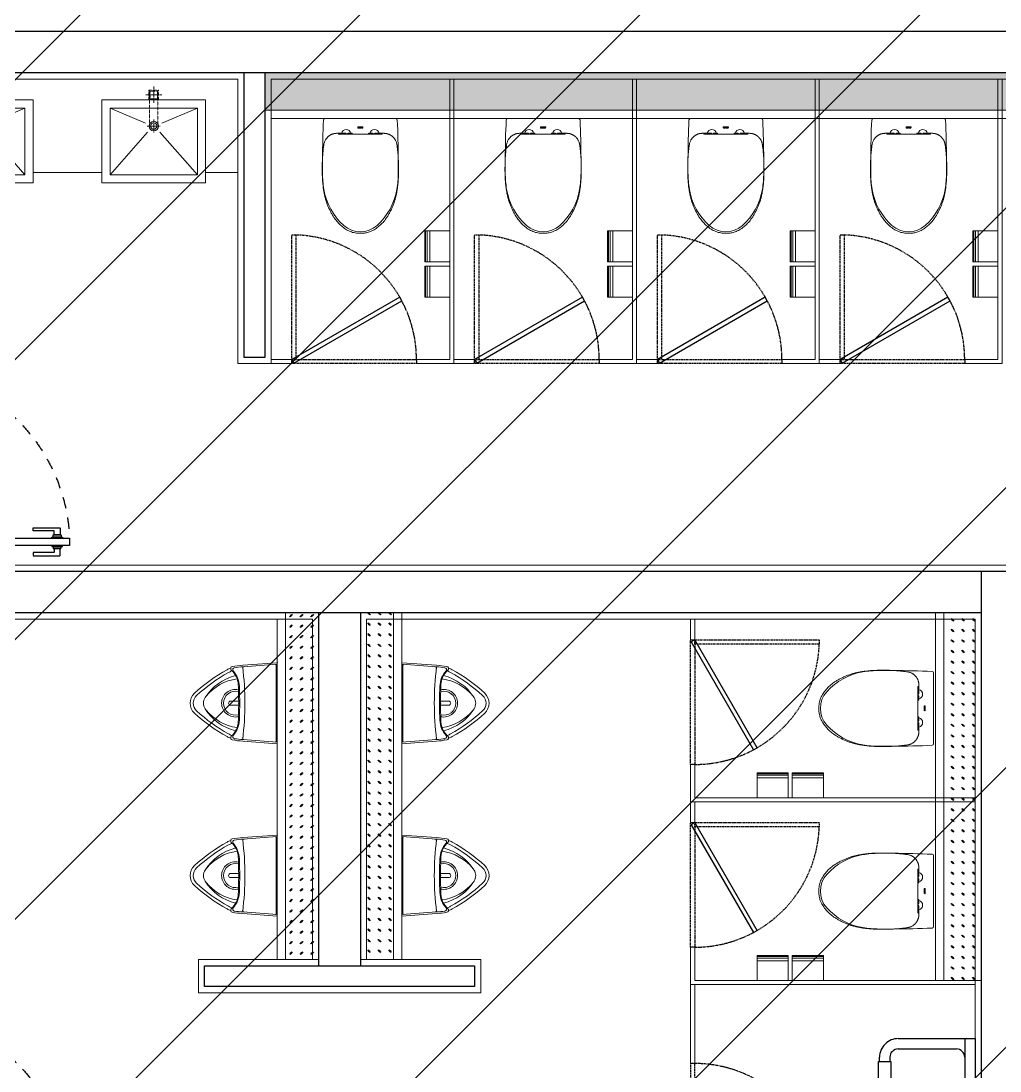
# Model space of a CAD drawing. Header units: millimetres. Extents: x 4739419 to 5837985, y 2291271 to 3446271.
# Drawn here: x 5034888 to 5039602, y 2455685 to 2460741 of the extents above; entities that cross this region are included whole.
import ezdxf

# ---------------------------------------------------------------- set-up
doc = ezdxf.new("R2010")
doc.units = ezdxf.units.MM
for name, pattern in [('XR-평면도$0$CENTER', [2, 1.25, -0.25, 0.25, -0.25]), ('XR-평면도$0$DASHEDX2', [1.5, 1, -0.5]), ('XR-평면도$0$HID', [2, 1.1, -0.9])]:
    doc.linetypes.add(name, pattern=pattern)
doc.layers.get('0').update_dxf_attribs({"color": 255})
doc.layers.add('HEB-Area(PC Topping)', color=3, linetype='Continuous')
doc.layers.add('XR-평면도$0$CO-BATH', color=9, linetype='Continuous')
for name, color, linetype, lineweight in [('XR-평면도$0$A-DWXM-DOOR', 9, 'Continuous', 25), ('XR-평면도$0$A-ELEV-LIN3', 9, 'Continuous', 18), ('XR-평면도$0$A-FLXM-SANI', 9, 'Continuous', 20), ('XR-평면도$0$A-WAXM-CUBI', 9, 'Continuous', 20), ('XR-평면도$0$A-WAXM-DRYW', 9, 'Continuous', 25), ('XR-평면도$0$A-XXXX-FIN2', 9, 'Continuous', 20)]:
    doc.layers.add(name, color=color, linetype=linetype, lineweight=lineweight)
doc.layers.add('XR-평면도$0$A-XXXX-NPLT', color=9, linetype='Continuous', lineweight=15, plot=False)

# ---------------------------------------------------------------- blocks, each defined once
blk = doc.blocks.new('XR-평면도$0$소변기_02')
at = {"layer": 'XR-평면도$0$A-FLXM-SANI'}
for p, q in [((-175.4, -100), (-187.5, -100)), ((-187.5, -100), (-175.4, -265.9)), ((-175.1, -105), (-175.4, -100)), ((175.4, -100), (-175.4, -100)), ((175.4, -100), (175.1, -105)), ((175.4, -265.9), (187.5, -100)), ((187.5, -100), (175.4, -100)), ((183.9, -105), (-183.9, -105))]:
    blk.add_line(p, q, dxfattribs=at)
for points in [[(-187.5, -100), (-195, -100), (-182.9, -265.9, 0.023242), (-176.9, -316.6, 0.630524), (-159.5, -321.6, -0.202072), (-89.5, -288.1, -0.011863), (0, -286, -0.011863), (89.5, -288.1, -0.202072), (159.5, -321.6, 0.630524), (176.9, -316.6, 0.023242), (182.9, -265.9), (195, -100), (187.5, -100)], [(0, -368, -0.478946), (-65.1, -287.1)], [(-56.1, -286.8, 0.490611), (0, -359.4, 0.528057)], [(-10, -286), (-10, -324.8, 0.414214), (0, -334.8, 0.414214)], [(10, -286), (10, -324.8, -0.414214), (0, -334.8, -0.414214)], [(56.1, -286.8, -0.490611), (0, -359.4, -0.528057)], [(0, -368, 0.478946), (65.1, -287.1)]]:
    blk.add_lwpolyline(points, format="xyb", dxfattribs=at)
for centre, radius, start, end in [((-183.9, -108), 3, 90, 184.1596), ((183.9, -108), 3, 355.8404, 90), ((-168, -258), 8, 184.1596, 276.8254), ((373.1, -226), 550, 184.1596, 188.5026), ((-173.2, -268.7), 2, 97.0893, 184.471), ((0, -1661.5), 1405.5, 82.9107, 97.0893), ((-76.5, -402.7), 120, 92.4755, 131.4748), ((103.4, -241.7), 243.5, 193.9578, 237.7034), ((118.9, -259.2), 238.8, 188.2663, 230.4596), ((0, -2172.2), 1891.2, 90, 92.4755), ((0, -2172.2), 1891.2, 87.5245, 90), ((-103.4, -241.7), 243.5, 302.2966, 346.0422), ((-118.9, -259.2), 238.8, 309.5404, 351.7337), ((76.5, -402.7), 120, 48.5252, 87.5245), ((168, -258), 8, 263.1746, 355.8404), ((-373.1, -226), 550, 351.4974, 355.8404), ((173.2, -268.7), 2, 355.529, 82.9107), ((-161.9, -306), 9, 188.5026, 311.4748), ((-29.7, -269.3), 150, 201.7125, 208.9106), ((551.7, 51.7), 814.1, 208.9106, 222.5695), ((-29.7, -269.3), 135, 201.7125, 208.9106), ((551.7, 51.7), 799.1, 208.9106, 222.5695), ((-551.7, 51.7), 799.1, 317.4305, 331.0894), ((-551.7, 51.7), 814.1, 317.4305, 331.0894), ((29.7, -269.3), 135, 331.0894, 338.2875), ((161.9, -306), 9, 228.5252, 351.4974), ((29.7, -269.3), 150, 331.0894, 338.2875), ((0, -405.2), 50, 237.7034, 302.2966), ((0, -455), 65, 222.5695, 270), ((0, -455), 50, 222.5695, 270), ((0, -455), 50, 270, 317.4305), ((0, -455), 65, 270, 317.4305)]:
    blk.add_arc(centre, radius, start, end, dxfattribs=at)
for p in [(195, -100), (-183.9, -105), (-167, -266), (0, -286)]:
    blk.add_point(p, dxfattribs=at)
blk = doc.blocks.new('XR-평면도$0$도어_005')
at = {"layer": 'XR-평면도$0$A-DWXM-DOOR', "color": 9, "linetype": 'XR-평면도$0$DASHEDX2', "ltscale": 2}
for points in [[(20, 810), (20, 770), (10, 770), (10, 810)], [(20, 765), (20, 815), (25, 815), (25, 765)], [(65, 765), (65, 815), (60, 815), (60, 765)], [(65, 810), (65, 770), (75, 770), (75, 810)], [(-25, 805), (10, 805), (10, 775), (-10, 775), (-10, 675), (-25, 675)], [(110, 805), (75, 805), (75, 775), (95, 775), (95, 675), (110, 675)]]:
    blk.add_lwpolyline(points, close=True, dxfattribs=at)
at = {"layer": 'XR-평면도$0$A-DWXM-DOOR'}
blk.add_lwpolyline([(60, 0), (60, 850), (25, 850), (25, 0)], close=True, dxfattribs=at)
at = {"layer": 'XR-평면도$0$A-DWXM-DOOR', "color": 0}
for points in [[(40, -220), (40, -35), (25, -35), (25, 0), (0, 0), (0, -220)], [(860, -220), (860, -35), (875, -35), (875, 0), (900, 0), (900, -220)]]:
    blk.add_lwpolyline(points, close=True, dxfattribs=at)
at = {"layer": 'XR-평면도$0$A-DWXM-DOOR', "color": 1, "linetype": 'XR-평면도$0$HID', "ltscale": 50}
blk.add_arc((25, 0), 850, 0, 90, dxfattribs=at)
blk = doc.blocks.new('XR-평면도$0$대변기_04')
at = {"layer": 'XR-평면도$0$A-FLXM-SANI'}
for p, q in [((170.8, -200), (-170.8, -200)), ((-12.4, -240.2), (-11.5, -241.2)), ((-12.4, -240.2), (-6.8, -240.2)), ((-12.4, -242.2), (-12.4, -240.2)), ((-12.4, -240.4), (-11.6, -241.3)), ((-12.4, -240.6), (-11.7, -241.4)), ((-12.4, -240.8), (-11.7, -241.5)), ((-12.4, -240.9), (-11.8, -241.6)), ((-12.4, -241.1), (-11.8, -241.8)), ((-12.4, -241.3), (-11.8, -241.9)), ((-12.4, -241.5), (-11.8, -242.1)), ((-12.4, -241.7), (-11.9, -242.2)), ((-12.4, -241.8), (-12.1, -242.2)), ((-12.4, -242), (-12.3, -242.2)), ((-12.4, -242.2), (-12.4, -242.2)), ((-12.4, -242.2), (-11.8, -242.2)), ((-12.3, -240.2), (-11.4, -241.1)), ((-12.1, -240.2), (-11.3, -241)), ((-12, -240.2), (-11.2, -240.9)), ((-11.8, -240.2), (-11.1, -240.9)), ((-11.8, -242.2), (-11.8, -241.9)), ((-11.6, -240.2), (-11, -240.8)), ((-11.4, -240.2), (-10.8, -240.8)), ((-11.3, -240.2), (-10.6, -240.8)), ((-11.3, -244.8), (-11.3, -245.5)), ((-10.7, -244.8), (-11.3, -244.8)), ((-11.3, -244.9), (-10.8, -245.5)), ((-11.3, -245.1), (-10.9, -245.5)), ((-11.3, -245.2), (-11.1, -245.5)), ((-11.3, -245.4), (-11.3, -245.5)), ((-7.9, -245.5), (-11.3, -245.5)), ((-11.2, -244.8), (-10.6, -245.5)), ((-11.1, -240.2), (-10.4, -240.8)), ((-11, -244.8), (-10.4, -245.5)), ((-10.9, -240.2), (-10.3, -240.8)), ((-10.9, -244.8), (-10.2, -245.5)), ((-10.7, -240.2), (-9, -242)), ((-10.7, -240.8), (-10.3, -240.8)), ((-10.7, -244.8), (-10.1, -245.5)), ((-10.6, -240.2), (-9, -241.8)), ((-10.5, -244.8), (-9.9, -245.5)), ((-10.4, -240.2), (-9, -241.6)), ((-10.4, -244.7), (-9.7, -245.5)), ((-10.3, -240.8), (-9, -242.1)), ((-10.3, -240.8), (-10.3, -244.4)), ((-10.3, -241), (-9, -242.3)), ((-10.3, -241.2), (-9, -242.5)), ((-10.3, -241.4), (-9, -242.7)), ((-10.3, -241.5), (-9, -242.8)), ((-10.3, -241.7), (-9, -243)), ((-10.3, -241.9), (-9, -243.2)), ((-10.3, -242.1), (-9, -243.4)), ((-10.3, -242.3), (-9, -243.5)), ((-10.3, -242.4), (-9, -243.7)), ((-10.3, -242.6), (-9, -243.9)), ((-10.3, -242.8), (-9, -244.1)), ((-10.3, -243), (-9, -244.3)), ((-10.3, -243.1), (-9, -244.4)), ((-10.3, -243.3), (-8.1, -245.5)), ((-10.3, -243.5), (-8.3, -245.5)), ((-10.3, -243.7), (-8.5, -245.5)), ((-10.3, -243.8), (-8.6, -245.5)), ((-10.3, -244), (-8.8, -245.5)), ((-10.3, -244.2), (-9, -245.5)), ((-10.3, -244.4), (-9.2, -245.5)), ((-10.3, -244.5), (-9.3, -245.5)), ((-10.3, -244.7), (-9.5, -245.5)), ((-10.2, -240.2), (-9, -241.4)), ((-10, -240.2), (-9, -241.2)), ((-9.8, -240.2), (-9, -241.1)), ((-9.7, -240.2), (-9, -240.9)), ((-9.5, -240.2), (-8.9, -240.8)), ((-9.3, -240.2), (-8.7, -240.8)), ((-9.1, -240.2), (-8.5, -240.8)), ((-9, -240.2), (-8.3, -240.8)), ((-9, -240.8), (-9, -244.4)), ((-9, -240.8), (-8.5, -240.8)), ((-9, -245.5), (-9, -245.5)), ((-8.8, -240.2), (-8.1, -240.9)), ((-8.6, -240.2), (-6.8, -242)), ((-8.6, -244.8), (-7.9, -245.5)), ((-7.9, -244.8), (-8.6, -244.8)), ((-8.4, -240.2), (-6.8, -241.8)), ((-8.4, -244.8), (-7.9, -245.3)), ((-8.3, -240.2), (-6.8, -241.7)), ((-8.2, -244.8), (-7.9, -245.2)), ((-8.1, -240.2), (-6.8, -241.5)), ((-8, -244.8), (-7.9, -245)), ((-7.9, -240.2), (-6.8, -241.3)), ((-7.9, -244.8), (-7.9, -245.5)), ((-7.7, -240.2), (-6.8, -241.1)), ((-7.5, -240.2), (-6.8, -241)), ((-7.5, -241.5), (-6.8, -242.2)), ((-7.4, -240.2), (-6.8, -240.8)), ((-7.4, -241.7), (-7, -242.2)), ((-7.4, -241.9), (-7.1, -242.2)), ((-7.4, -242.2), (-7.4, -241.9)), ((-7.4, -242.1), (-7.3, -242.2)), ((-7.4, -242.2), (-6.8, -242.2)), ((-7.2, -240.2), (-6.8, -240.6)), ((-7, -240.2), (-6.8, -240.4)), ((-6.8, -240.2), (-6.8, -240.3)), ((-6.8, -242.2), (-6.8, -240.2)), ((-6.8, -240.8), (-6.8, -240.8)), ((-6.4, -242.6), (-3.3, -245.6)), ((-6.4, -242.8), (-3.5, -245.6)), ((-6.4, -243), (-3.7, -245.6)), ((-6.4, -243.1), (-3.9, -245.6)), ((-6.3, -242), (-4.9, -243.4)), ((-6.3, -242.1), (-4.8, -243.6)), ((-6.3, -242.3), (-4.7, -243.9)), ((-6.3, -242.4), (-4.6, -244.1)), ((-6.3, -243.4), (-4.1, -245.5)), ((-6.3, -243.6), (-4.4, -245.5)), ((-6.2, -241.8), (-4.9, -243)), ((-6.2, -241.9), (-4.9, -243.2)), ((-6.2, -243.9), (-4.7, -245.3)), ((-6.1, -241.6), (-4.9, -242.8)), ((-6, -241.4), (-4.9, -242.5)), ((-6, -241.5), (-4.9, -242.7)), ((-6, -244.2), (-5.1, -245.1)), ((-5.9, -241.3), (-4.9, -242.3)), ((-5.8, -241.1), (-4.8, -242)), ((-5.8, -241.2), (-4.8, -242.2)), ((-5.7, -241), (-4.8, -241.9)), ((-5.6, -240.9), (-4.7, -241.8)), ((-5.5, -240.8), (-4.7, -241.6)), ((-5.4, -240.7), (-4.6, -241.5)), ((-5.3, -240.7), (-4.6, -241.4)), ((-5.2, -240.6), (-4.5, -241.3)), ((-5.1, -240.5), (-4.4, -241.2)), ((-5, -240.5), (-4.4, -241.1)), ((-4.9, -240.4), (-4.3, -241)), ((-4.7, -240.3), (-4.2, -240.9)), ((-4.6, -240.3), (-4.1, -240.8)), ((-4.5, -240.2), (-3.9, -240.8)), ((-4.4, -240.2), (-3.8, -240.7)), ((-4.2, -240.1), (-3.7, -240.7)), ((-4.1, -240.1), (-3.5, -240.7)), ((-4, -240.1), (-3.4, -240.6)), ((-3.9, -244.9), (-3.2, -245.6)), ((-3.8, -240), (-3.2, -240.6)), ((-3.7, -245), (-3, -245.6)), ((-3.6, -240), (-3, -240.7)), ((-3.5, -240), (-2.7, -240.8)), ((-3.4, -245), (-2.8, -245.6)), ((-3.3, -240), (-0.3, -243.1)), ((-3.3, -245), (-2.7, -245.6)), ((-3.1, -240), (-0.2, -242.9)), ((-3.1, -245), (-2.5, -245.5)), ((-3, -245), (-2.4, -245.5)), ((-2.9, -240), (-0.2, -242.7)), ((-2.8, -244.9), (-2.3, -245.5)), ((-2.7, -240.1), (-0.3, -242.5)), ((-2.7, -244.9), (-2.1, -245.4)), ((-2.6, -244.8), (-2, -245.4)), ((-2.5, -240.1), (-0.3, -242.3)), ((-2.5, -244.7), (-1.9, -245.3)), ((-2.4, -244.7), (-1.8, -245.3)), ((-2.3, -240.2), (-0.3, -242.1)), ((-2.3, -244.6), (-1.7, -245.2)), ((-2.2, -244.5), (-1.5, -245.1)), ((-2.1, -244.4), (-1.4, -245.1)), ((-2, -240.3), (-0.4, -241.8)), ((-2, -241.5), (-0.3, -243.2)), ((-2, -244.2), (-1.2, -244.9)), ((-2, -244.3), (-1.3, -245)), ((-1.9, -241.8), (-0.3, -243.4)), ((-1.9, -243.9), (-1.1, -244.7)), ((-1.9, -244), (-1.1, -244.8)), ((-1.8, -242), (-0.3, -243.5)), ((-1.8, -242.3), (-0.4, -243.6)), ((-1.8, -243.3), (-0.7, -244.4)), ((-1.8, -243.5), (-0.8, -244.5)), ((-1.8, -243.6), (-0.9, -244.6)), ((-1.8, -243.8), (-1, -244.6)), ((-1.7, -242.5), (-0.4, -243.8)), ((-1.7, -242.7), (-0.5, -243.9)), ((-1.7, -242.8), (-0.5, -244)), ((-1.7, -243), (-0.6, -244.1)), ((-1.7, -243.2), (-0.7, -244.3)), ((-1.6, -240.5), (-0.6, -241.5)), ((0.3, -240.2), (1.2, -241.2)), ((0.3, -240.2), (6, -240.2)), ((0.3, -242.2), (0.3, -240.2)), ((0.3, -240.4), (1.1, -241.3)), ((0.3, -240.6), (1.1, -241.4)), ((0.3, -240.8), (1, -241.5)), ((0.3, -240.9), (1, -241.6)), ((0.3, -241.1), (0.9, -241.8)), ((0.3, -241.3), (0.9, -241.9)), ((0.3, -241.5), (0.9, -242.1)), ((0.3, -241.7), (0.8, -242.2)), ((0.3, -241.8), (0.7, -242.2)), ((0.3, -242), (0.5, -242.2)), ((0.3, -242.2), (0.3, -242.2)), ((0.3, -242.2), (0.9, -242.2)), ((0.4, -240.2), (1.3, -241.1)), ((0.6, -240.2), (1.4, -241)), ((0.8, -240.2), (1.5, -240.9)), ((0.9, -242.2), (0.9, -241.9)), ((1, -240.2), (1.7, -240.9)), ((1.1, -240.2), (1.8, -240.8)), ((1.3, -240.2), (1.9, -240.8)), ((2.1, -244.8), (1.4, -244.8)), ((1.4, -244.8), (1.4, -245.5)), ((1.4, -244.9), (2, -245.5)), ((1.4, -245.1), (1.8, -245.5)), ((1.4, -245.2), (1.6, -245.5)), ((1.4, -245.4), (1.5, -245.5)), ((4.9, -245.5), (1.4, -245.5)), ((1.5, -240.2), (2.1, -240.8)), ((1.5, -244.8), (2.2, -245.5)), ((1.7, -240.2), (2.3, -240.8)), ((1.7, -244.8), (2.3, -245.5)), ((1.8, -240.2), (2.5, -240.8)), ((1.9, -244.8), (2.5, -245.5)), ((2, -240.2), (3.8, -242)), ((2, -240.8), (2.5, -240.8)), ((2.1, -244.8), (2.7, -245.5)), ((2.2, -240.2), (3.8, -241.8)), ((2.2, -244.8), (2.9, -245.5)), ((2.3, -244.7), (3, -245.5)), ((2.4, -240.2), (3.8, -241.6)), ((2.4, -244.7), (3.2, -245.5)), ((2.5, -240.2), (3.8, -241.4)), ((2.5, -240.8), (3.8, -242.1)), ((2.5, -240.8), (2.5, -244.4)), ((2.5, -241), (3.8, -242.3)), ((2.5, -241.2), (3.8, -242.5)), ((2.5, -241.4), (3.8, -242.7)), ((2.5, -241.5), (3.8, -242.8)), ((2.5, -241.7), (3.8, -243)), ((2.5, -241.9), (3.8, -243.2)), ((2.5, -242.1), (3.8, -243.4)), ((2.5, -242.3), (3.8, -243.5)), ((2.5, -242.4), (3.8, -243.7)), ((2.5, -242.6), (3.8, -243.9)), ((2.5, -242.8), (3.8, -244.1)), ((2.5, -243), (3.8, -244.3)), ((2.5, -243.1), (3.8, -244.4)), ((2.5, -243.3), (4.6, -245.5)), ((2.5, -243.5), (4.5, -245.5)), ((2.5, -243.7), (4.3, -245.5)), ((2.5, -243.8), (4.1, -245.5)), ((2.5, -244), (3.9, -245.5)), ((2.5, -244.2), (3.8, -245.5)), ((2.5, -244.4), (3.6, -245.5)), ((2.5, -244.5), (3.4, -245.5)), ((2.7, -240.2), (3.8, -241.2)), ((2.9, -240.2), (3.8, -241.1)), ((3.1, -240.2), (3.8, -240.9)), ((3.3, -240.2), (3.9, -240.8)), ((3.4, -240.2), (4.1, -240.8)), ((3.6, -240.2), (4.2, -240.8)), ((3.8, -240.2), (4.4, -240.8)), ((3.8, -240.8), (4.3, -240.8)), ((3.8, -240.8), (3.8, -244.4)), ((3.8, -245.5), (3.8, -245.5)), ((4, -240.2), (4.7, -240.9)), ((4.1, -240.2), (6, -242)), ((4.2, -244.8), (4.8, -245.5)), ((4.9, -244.8), (4.2, -244.8)), ((4.3, -240.2), (6, -241.8)), ((4.4, -244.8), (4.9, -245.3)), ((4.5, -240.2), (6, -241.7)), ((4.5, -244.8), (4.9, -245.2)), ((4.7, -240.2), (6, -241.5)), ((4.7, -244.8), (4.9, -245)), ((4.8, -240.2), (6, -241.3)), ((4.9, -244.8), (4.9, -245.5)), ((5, -240.2), (6, -241.1)), ((5.2, -240.2), (6, -241)), ((5.3, -241.5), (6, -242.2)), ((5.3, -241.7), (5.8, -242.2)), ((5.3, -241.9), (5.6, -242.2)), ((5.3, -242.2), (5.3, -241.9)), ((5.3, -242.1), (5.4, -242.2)), ((5.3, -242.2), (6, -242.2)), ((5.4, -240.2), (6, -240.8)), ((5.5, -240.2), (6, -240.6)), ((5.7, -240.2), (6, -240.4)), ((5.9, -240.2), (6, -240.3)), ((6, -242.2), (6, -240.2)), ((6, -240.8), (6, -240.8)), ((6.4, -242.3), (8, -243.9)), ((6.4, -242.4), (8.1, -244.1)), ((6.4, -242.6), (9.4, -245.6)), ((6.4, -242.8), (9.2, -245.6)), ((6.4, -243), (9, -245.6)), ((6.4, -243.1), (8.8, -245.6)), ((6.4, -243.4), (8.6, -245.5)), ((6.5, -241.9), (7.9, -243.2)), ((6.5, -242), (7.9, -243.4)), ((6.5, -242.1), (7.9, -243.6)), ((6.5, -243.6), (8.3, -245.5)), ((6.6, -241.6), (7.8, -242.8)), ((6.6, -241.8), (7.8, -243)), ((6.6, -243.9), (8, -245.3)), ((6.7, -241.5), (7.8, -242.7)), ((6.8, -241.3), (7.9, -242.3)), ((6.8, -241.4), (7.9, -242.5)), ((6.8, -244.2), (7.6, -245.1)), ((6.9, -241.2), (7.9, -242.2)), ((7, -241.1), (7.9, -242)), ((7.1, -241), (8, -241.9)), ((7.2, -240.9), (8, -241.8)), ((7.3, -240.8), (8, -241.6)), ((7.4, -240.7), (8.1, -241.5)), ((7.5, -240.7), (8.2, -241.4)), ((7.6, -240.6), (8.2, -241.3)), ((7.7, -240.5), (8.3, -241.2)), ((7.8, -240.5), (8.4, -241.1)), ((7.9, -240.4), (8.5, -241)), ((8, -240.3), (8.6, -240.9)), ((8.1, -240.3), (8.7, -240.8)), ((8.2, -240.2), (8.8, -240.8)), ((8.4, -240.2), (8.9, -240.7)), ((8.5, -240.1), (9.1, -240.7)), ((8.6, -240.1), (9.2, -240.7)), ((8.8, -240.1), (9.4, -240.6)), ((8.8, -244.9), (9.6, -245.6)), ((8.9, -240), (9.5, -240.6)), ((9.1, -240), (9.8, -240.7)), ((9.1, -245), (9.8, -245.6)), ((9.3, -240), (10, -240.8)), ((9.3, -245), (9.9, -245.6)), ((9.4, -240), (12.5, -243.1)), ((9.5, -245), (10.1, -245.6)), ((9.6, -240), (12.5, -242.9)), ((9.6, -245), (10.2, -245.5)), ((9.8, -240), (12.5, -242.7)), ((9.8, -245), (10.3, -245.5)), ((9.9, -244.9), (10.5, -245.5)), ((10, -240.1), (12.5, -242.5)), ((10.1, -244.9), (10.6, -245.4)), ((10.2, -240.1), (12.5, -242.3)), ((10.2, -244.8), (10.7, -245.4)), ((10.3, -244.7), (10.9, -245.3)), ((10.4, -244.7), (11, -245.3)), ((10.5, -240.2), (12.4, -242.1)), ((10.5, -244.6), (11.1, -245.2)), ((10.6, -244.4), (11.3, -245.1)), ((10.6, -244.5), (11.2, -245.1)), ((10.7, -244.3), (11.4, -245)), ((10.8, -240.3), (12.3, -241.8)), ((10.8, -241.5), (12.5, -243.2)), ((10.8, -244), (11.6, -244.8)), ((10.8, -244.2), (11.5, -244.9)), ((10.9, -241.8), (12.4, -243.4)), ((10.9, -242), (12.4, -243.5)), ((10.9, -243.6), (11.9, -244.6)), ((10.9, -243.8), (11.8, -244.6)), ((10.9, -243.9), (11.7, -244.7)), ((11, -242.3), (12.4, -243.6)), ((11, -242.5), (12.3, -243.8)), ((11, -242.7), (12.3, -243.9)), ((11, -242.8), (12.2, -244)), ((11, -243), (12.2, -244.1)), ((11, -243.2), (12.1, -244.3)), ((11, -243.3), (12, -244.4)), ((11, -243.5), (11.9, -244.5)), ((11.2, -240.5), (12.1, -241.5)), ((-105, -274.9), (-105, -271.9)), ((-60, -270.9), (-60, -270.8)), ((-60, -270.8), (-60, -271)), ((-60, -271.4), (-60, -270.9)), ((-60, -271), (-60, -271.7)), ((-60, -271.7), (-60, -271.4)), ((40, -275.2), (40, -270.8)), ((60, -270.8), (60, -271.7)), ((70, -271.7), (70, -270.8)), ((105, -271.8), (105, -275)), ((183.6, -443.9), (183.6, -450.5))]:
    blk.add_line(p, q, dxfattribs=at)
for centre, radius, start, end in [((-170.8, -207), 7, 90, 177.4853), ((170.8, -207), 7, 2.5147, 90), ((4817.4, -426.1), 5000, 177.4853, 179.6259), ((-67.8, -275), 22.6, 10.9217, 169.0858), ((-10.7, -241.9), 1.07, 90, 179.9879), ((-10.7, -244.4), 0.4, 270, 0), ((-8.6, -244.4), 0.4, 179.9875, 270), ((-8.5, -241.9), 1.07, 359.9879, 90), ((-3.6, -242.8), 2.73, 142.9971, 216.4376), ((-3.2, -243.3), 3.27, 39.7691, 140.1969), ((-3.2, -242.4), 3.27, 219.3563, 320.6103), ((-1.2, -242.8), 3.64, 160.7944, 199.1203), ((-3.2, -242.1), 1.47, 19.1935, 160.7944), ((-3.2, -243.5), 1.47, 199.1203, 340.8677), ((-5.3, -242.8), 3.64, 340.8677, 19.1935), ((-2.9, -242.8), 2.73, 323.5258, 36.9655), ((2, -241.9), 1.07, 90, 179.9879), ((2.1, -244.4), 0.4, 270, 0), ((4.2, -244.4), 0.4, 179.9875, 270), ((4.3, -241.9), 1.07, 359.9879, 90), ((9.1, -242.8), 2.73, 142.9971, 216.4376), ((9.4, -243.3), 3.27, 39.7691, 140.1969), ((9.4, -242.4), 3.27, 219.3563, 320.6103), ((11.5, -242.8), 3.64, 160.7944, 199.1203), ((9.4, -242.1), 1.47, 19.1935, 160.7944), ((9.4, -243.5), 1.47, 199.1203, 340.8677), ((7.4, -242.8), 3.64, 340.8677, 19.1935), ((9.8, -242.8), 2.73, 323.5659, 37.0064), ((67.8, -275), 22.6, 10.9294, 169.0706), ((-4817.4, -426.1), 5000, 0.3742, 2.5147), ((-104, -271.8), 0.977, 88.2538, 186.3124), ((-117.5, -271.4), 13.5, 358.9467, 2.8064), ((-83.5, -271.4), 13.6, 358.9539, 2.7992), ((-343.4, -275), 303.5, 359.9556, 0.7931), ((4817.4, -426.1), 5000, 179.6259, 180.4069), ((-7645.2, -414.1), 7827.8, 359.65229, 0.13615), ((317.5, -458), 500, 180.4069, 189.5044), ((-317.5, -458), 500, 350.4956, 359.5931), ((120.2, -491.1), 300, 189.5044, 228.0848), ((-120.2, -491.1), 300, 311.9152, 350.4956), ((0, -625), 120, 228.0848, 311.9152)]:
    blk.add_arc(centre, radius, start, end, dxfattribs=at)
for points, knots in [([(-130.1, -273.1), (-131, -273.4), (-132.8, -273.9), (-135.5, -274.9), (-138.1, -275.9), (-140.8, -277.2), (-143.5, -278.6), (-146, -280), (-147.9, -281.2), (-149.7, -282.4), (-151.4, -283.7), (-153.1, -285), (-155.7, -287.1), (-158.8, -290.1), (-162.4, -294.1), (-165.3, -298), (-168, -302.3), (-170.6, -307.1), (-172.7, -312.2), (-174.2, -316.8), (-175.2, -320.9), (-175.6, -323.5), (-175.8, -324.8)], [0, 0, 0, 0, 0.038415, 0.080237, 0.115789, 0.152261, 0.201926, 0.239706, 0.271286, 0.296594, 0.32824, 0.357618, 0.384708, 0.465477, 0.537704, 0.603102, 0.664392, 0.747724, 0.826007, 0.891661, 0.946891, 1, 1, 1, 1]), ([(-130.1, -273.1), (-130.1, -273.1), (-130.1, -273.1), (-130, -273.1), (-130, -273.1)], [0, 0, 0, 0, 0.8492725, 1, 1, 1, 1]), ([(-125.6, -271.9), (-125.7, -271.9), (-126.5, -272), (-127.3, -272.3), (-128.1, -272.5)], [0, 0, 0, 0, 0.148354, 1, 1, 1, 1]), ([(-128.1, -272.5), (-128.1, -272.5), (-128, -272.5), (-128, -272.5), (-128, -272.5)], [0, 0, 0, 0, 0.237308, 1, 1, 1, 1]), ([(-128, -272.5), (-127.7, -272.4), (-127.3, -272.3), (-126.8, -272.1), (-126.3, -272), (-125.9, -271.9), (-125.3, -271.8), (-125.1, -271.8), (-124.9, -271.8)], [0, 0, 0, 0, 0.277829, 0.36409, 0.414764, 0.750072, 0.791805, 1, 1, 1, 1]), ([(-114.1, -270.9), (-115.6, -270.9), (-118.6, -271), (-122.2, -271.3), (-124.3, -271.7), (-124.9, -271.8)], [0, 0, 0, 0, 0.411206, 0.828701, 1, 1, 1, 1]), ([(-105.5, -271), (-105.5, -270.9), (-105.5, -270.8), (-105.5, -270.8), (-105.5, -270.8)], [0, 0, 0, 0, 0.410182, 1, 1, 1, 1]), ([(-105.5, -271), (-105.5, -271.5), (-105.5, -272.5), (-105.5, -273.8), (-105.5, -274.5)], [0, 0, 0, 0, 0.4995125, 1, 1, 1, 1]), ([(-103.8, -275.1), (-104, -275.1), (-104.4, -275.1), (-104.9, -275), (-105.3, -274.8), (-105.5, -274.7), (-105.5, -274.5), (-105.5, -274.5)], [0, 0, 0, 0, 0.209175, 0.417993, 0.636294, 0.87499, 1, 1, 1, 1]), ([(-104, -271.7), (-103.7, -272.1), (-103.3, -272.8), (-103, -274.1), (-103, -275), (-103, -275.1)], [0, 0, 0, 0, 0.454665, 0.904191, 1, 1, 1, 1]), ([(-39.9, -275.3), (-43.7, -275.3), (-55.8, -275.3), (-72.3, -275.3), (-90.3, -275.2), (-99.3, -275.2), (-103.8, -275.1)], [0.3906777, 0.3906777, 0.3906777, 0.3906777, 0.479148, 0.7393423, 0.8696738, 1, 1, 1, 1]), ([(-60, -271.7), (-60, -271.9), (-60.1, -272.3), (-60.9, -273), (-62.1, -273.7), (-63.7, -274.1), (-65.4, -274.2), (-67, -274), (-68.4, -273.4), (-69.4, -272.7), (-69.9, -272.1), (-70, -271.8), (-70, -271.7)], [0, 0, 0, 0, 0.103475, 0.206828, 0.313388, 0.42291, 0.52874, 0.629845, 0.732607, 0.840648, 0.949677, 1, 1, 1, 1]), ([(0, -275), (-8.3, -275.1), (-21.6, -275.1), (-34.9, -275.2), (-39.9, -275.3)], [0, 0, 0, 0, 0.239537, 0.3841354, 0.3841354, 0.3841354, 0.3841354]), ([(40, -275.2), (35.7, -275.2), (22.4, -275.2), (9, -275.1), (0, -275)], [0.6153596, 0.6153596, 0.6153596, 0.6153596, 0.7396342, 1, 1, 1, 1]), ([(103.8, -275.1), (95.5, -275.2), (79, -275.3), (58.1, -275.3), (45.4, -275.3), (40, -275.3)], [0, 0, 0, 0, 0.2396084, 0.4796254, 0.6047896, 0.6047896, 0.6047896, 0.6047896]), ([(60, -271.7), (60.1, -271.9), (60.2, -272.3), (61, -273), (62.2, -273.7), (63.7, -274.1), (65.4, -274.2), (67, -273.9), (68.4, -273.4), (69.5, -272.7), (69.9, -272.1), (70, -271.8), (70, -271.7)], [0, 0, 0, 0, 0.103475, 0.206828, 0.313388, 0.42291, 0.52874, 0.629845, 0.732607, 0.840648, 0.949676, 1, 1, 1, 1]), ([(103.8, -275.1), (104, -275.1), (104.4, -275.1), (104.9, -275), (105.3, -274.8), (105.5, -274.7), (105.5, -274.5), (105.5, -274.5)], [0, 0, 0, 0, 0.209176, 0.417993, 0.636294, 0.87499, 1, 1, 1, 1]), ([(105, -271.8), (105, -271.6), (105, -271.4), (104.7, -271), (104.4, -270.8), (104.1, -270.8), (104, -270.8)], [0, 0, 0, 0, 0.263853, 0.504852, 0.762392, 1, 1, 1, 1]), ([(105.5, -274.5), (105.5, -273.8), (105.5, -272.6), (105.5, -271.6), (105.5, -270.8)], [0, 0, 0, 0, 0.4995125, 0.960743, 0.960743, 0.960743, 0.960743]), ([(124.9, -271.8), (124.3, -271.7), (122.2, -271.3), (118.6, -271), (115.6, -270.9), (114.1, -270.9)], [0, 0, 0, 0, 0.1710117, 0.5886504, 1, 1, 1, 1]), ([(114.2, -270.9), (114.2, -270.9), (114.3, -270.8), (114.3, -271), (114.4, -271.1)], [0, 0, 0, 0, 0.071491, 1, 1, 1, 1]), ([(124.9, -271.8), (125.1, -271.8), (125.3, -271.8), (126.3, -272.1), (127.2, -272.3), (128, -272.5)], [0, 0, 0, 0, 0.200369, 0.236922, 1, 1, 1, 1]), ([(175.8, -324.8), (175.4, -322.5), (174.6, -317.8), (172.3, -311.1), (169.8, -305.4), (167.1, -300.7), (164.6, -297), (161.9, -293.6), (159.2, -290.6), (156.3, -287.7), (153.3, -285.1), (149.9, -282.5), (146.7, -280.4), (143.3, -278.5), (140.1, -276.8), (136.7, -275.3), (133.4, -274.1), (131.1, -273.4), (130.1, -273.1)], [0, 0, 0, 0, 0.0949328, 0.1951642, 0.2909612, 0.3524756, 0.417565, 0.4723785, 0.5311917, 0.5840098, 0.6422862, 0.6943077, 0.7572587, 0.7998813, 0.856097, 0.9039317, 0.9546453, 1, 1, 1, 1]), ([(-175.8, -324.8), (-176.7, -331.2), (-178.5, -344), (-180.4, -363.2), (-182, -382.5), (-183, -401.9), (-183.5, -421.3), (-183.6, -434.2), (-183.6, -440.6)], [0, 0, 0, 0, 0.166639, 0.333309, 0.49999, 0.666698, 0.833429, 1, 1, 1, 1]), ([(175.8, -324.8), (176.7, -331.2), (178.5, -344), (180.4, -363.2), (182, -382.5), (183, -401.9), (183.5, -421.3), (183.6, -434.2), (183.6, -440.6)], [0, 0, 0, 0, 0.166639, 0.333309, 0.49999, 0.666697, 0.833429, 1, 1, 1, 1]), ([(-183.6, -440.6), (-183.6, -449), (-183.6, -465.7), (-182.7, -490.8), (-180.8, -515.8), (-178.1, -537.9), (-174.9, -557.1), (-171.5, -573.5), (-167.3, -589.6), (-162.2, -605.6), (-156.2, -621.1), (-149.4, -636.4), (-141.9, -651.3), (-133.8, -665.9), (-125.5, -678.8), (-117.2, -690), (-109.2, -699.6), (-100.5, -708.6), (-91.3, -717.1), (-81.5, -725), (-71.3, -732.2), (-60.5, -738.6), (-49.9, -743.5), (-39.7, -747.1), (-29.9, -749.6), (-20, -751.2), (-10, -752.2), (-3.3, -752.4), (0, -752.4)], [0, 0, 0, 0, 0.062557, 0.12508, 0.18759, 0.250104, 0.291778, 0.333444, 0.375116, 0.416777, 0.45842, 0.500087, 0.541771, 0.583424, 0.625082, 0.656338, 0.687572, 0.718789, 0.750022, 0.781276, 0.8125, 0.843692, 0.874899, 0.899873, 0.924876, 0.949924, 0.974989, 1, 1, 1, 1]), ([(0, -752.4), (4.2, -752.3), (12.6, -752.1), (25, -750.6), (37.3, -747.9), (49.2, -743.8), (60.7, -738.5), (71.5, -732.1), (81.7, -724.9), (91.4, -716.9), (100.7, -708.5), (109.4, -699.4), (117.4, -689.8), (125.7, -678.6), (134, -665.7), (142.1, -651.1), (149.5, -636.1), (156.3, -620.9), (162.3, -605.3), (167.4, -589.4), (171.5, -573.2), (174.9, -556.9), (178.1, -537.7), (180.8, -515.6), (182.7, -490.6), (183.6, -465.6), (183.6, -449), (183.6, -440.6)], [0, 0, 0, 0, 0.031308, 0.062636, 0.093975, 0.125326, 0.156662, 0.18798, 0.21927, 0.250537, 0.281806, 0.313082, 0.344355, 0.375622, 0.417293, 0.458942, 0.500569, 0.542214, 0.583862, 0.625521, 0.66717, 0.708806, 0.750426, 0.81284, 0.875244, 0.937632, 1, 1, 1, 1]), ([(183.6, -440.6), (183.6, -440.6), (183.6, -440.6), (183.6, -440.6), (183.6, -440.6), (183.6, -440.6)], [0, 0, 0, 0, 0.120536, 0.555116, 1, 1, 1, 1])]:
    blk.add_open_spline(points, degree=3, knots=knots, dxfattribs=at)
for points in [[(-130.1, -273.1), (-128, -272.5)], [(-128, -272.5), (-130, -273.1)], [(-105.7, -270.8), (-114.2, -270.9)], [(-90, -270.8), (-104, -270.8)], [(-70, -270.8), (-90, -270.8)], [(-45.6, -270.8), (-60, -270.8)], [(-40, -270.8), (-45.6, -270.8)], [(45.6, -270.8), (40, -270.8)], [(60, -270.8), (45.6, -270.8)], [(90, -270.8), (70, -270.8)], [(104, -270.8), (90, -270.8)], [(114.3, -270.9), (105.5, -270.8)], [(128, -272.5), (130.1, -273.1)]]:
    blk.add_open_spline(points, degree=1, dxfattribs=at)
blk = doc.blocks.new('XR-평면도$0$B-506')
at = {"layer": 'XR-평면도$0$CO-BATH'}
for p, q in [((-280, 0), (280, 0)), ((-280, -370), (-280, 0)), ((280, 0), (280, -370)), ((-270, -50), (270, -50)), ((-230, -370), (-230, -90)), ((230, -370), (230, -90)), ((-190, -410), (-170, -410)), ((-170, -405), (170, -405)), ((-170, -460), (-170, -405)), ((170, -405), (170, -460)), ((170, -410), (190, -410)), ((-170, -460), (-190, -460)), ((-170, -465), (-170, -460)), ((170, -465), (-170, -465)), ((170, -460), (170, -465)), ((190, -460), (170, -460))]:
    blk.add_line(p, q, dxfattribs=at)
blk.add_circle((0, -230), 45, dxfattribs=at)
for centre, radius, start, end in [((-270, -40), 10, 180, 270), ((-190, -90), 40, 90, 180), ((190, -90), 40, 0, 90), ((270, -40), 10, 270, 0), ((-190, -370), 90, 180, 270), ((-190, -370), 40, 180, 270), ((190, -370), 40, 270, 0), ((190, -370), 90, 270, 0)]:
    blk.add_arc(centre, radius, start, end, dxfattribs=at)
blk = doc.blocks.new('XR-평면도$0$화장실(4F)')
at = {"layer": 'XR-평면도$0$A-XXXX-NPLT'}
h = blk.add_hatch(dxfattribs=at)
h.set_pattern_fill('GLASS', color=256, scale=2, angle=180)
h.set_pattern_definition([(56.3099, (137442.533, 117547.44), (50.8000678, 101.5999775), [18.316194, -164.845797]), (56.3099, (137441.517, 117550.488), (50.8000678, 101.5999775), [10.989716, -172.172274]), (56.3099, (137447.613, 117550.488), (50.8000678, 101.5999775), [10.989716, -172.172274])])
h.paths.add_polyline_path([(9850, 5420), (9850, 5600), (4400, 5599.9), (4400, 5419.9)])
h = blk.add_hatch(dxfattribs=at)
h.set_pattern_fill('GLASS', color=256, scale=2, angle=270)
h.set_pattern_definition([(33.6901, (116607.44, 133972.533), (101.5999775, 50.8000678), [18.316194, -164.845797]), (33.6901, (116610.488, 133971.517), (101.5999775, 50.8000678), [10.989716, -172.172274]), (33.6901, (116610.488, 133977.613), (101.5999775, 50.8000678), [10.989716, -172.172274])])
h.paths.add_polyline_path([(4500, 3000), (4660, 3000), (4660, 1330), (4500, 1330)])
h = blk.add_hatch(dxfattribs=at)
h.set_pattern_fill('GLASS', color=256, scale=2, angle=270)
h.set_pattern_definition([(146.3099, (-107087.44, 133942.533), (-101.5999775, 50.8000678), [18.316194, -164.845797]), (146.3099, (-107090.488, 133941.517), (-101.5999775, 50.8000678), [10.989716, -172.172274]), (146.3099, (-107090.488, 133947.613), (-101.5999775, 50.8000678), [10.989716, -172.172274])])
h.paths.add_polyline_path([(5020, 3000), (4860, 3000), (4860, 1330), (5020, 1330)])
h = blk.add_hatch(dxfattribs=at)
h.set_pattern_fill('GLASS', color=256, scale=2, angle=270)
h.set_pattern_definition([(146.3099, (-104277.44, 133912.533), (-101.5999775, 50.8000678), [18.316194, -164.845797]), (146.3099, (-104280.488, 133911.517), (-101.5999775, 50.8000678), [10.989716, -172.172274]), (146.3099, (-104280.488, 133917.613), (-101.5999775, 50.8000678), [10.989716, -172.172274])])
h.paths.add_polyline_path([(7850, 3000), (7670, 3000), (7670, 1230), (7850, 1230)])
at = {"layer": 'XR-평면도$0$A-DWXM-DOOR', "color": 8, "linetype": 'XR-평면도$0$DASHEDX2', "ltscale": 5}
for points in [[(4530, 4220), (4530, 4820), (4550, 4820), (4550, 4220)], [(5410, 4220), (5410, 4820), (5430, 4820), (5430, 4220)], [(6290, 4220), (6290, 4820), (6310, 4820), (6310, 4220)], [(7170, 4220), (7170, 4820), (7190, 4820), (7190, 4220)], [(5130, 4200), (4530, 4200), (4530, 4220), (5130, 4220)], [(6010, 4200), (5410, 4200), (5410, 4220), (6010, 4220)], [(6890, 4200), (6290, 4200), (6290, 4220), (6890, 4220)], [(7770, 4200), (7170, 4200), (7170, 4220), (7770, 4220)], [(6450, 2270), (6450, 2870), (6470, 2870), (6470, 2270)], [(6470, 2870), (7070, 2870), (7070, 2850), (6470, 2850)], [(6450, 1390), (6450, 1990), (6470, 1990), (6470, 1390)], [(6470, 1990), (7070, 1990), (7070, 1970), (6470, 1970)], [(6450, 830), (6450, 230), (6470, 230), (6470, 830)]]:
    blk.add_lwpolyline(points, close=True, dxfattribs=at)
at = {"layer": 'XR-평면도$0$A-DWXM-DOOR'}
for points in [[(5049.6, 4520), (4530, 4220), (4540, 4202.7), (5059.6, 4502.7)], [(5929.6, 4520), (5410, 4220), (5420, 4202.7), (5939.6, 4502.7)], [(6809.6, 4520), (6290, 4220), (6300, 4202.7), (6819.6, 4502.7)], [(7689.6, 4520), (7170, 4220), (7180, 4202.7), (7699.6, 4502.7)], [(6770, 2350.4), (6470, 2870), (6452.7, 2860), (6752.7, 2340.4)], [(6770, 1470.4), (6470, 1990), (6452.7, 1980), (6752.7, 1460.4)]]:
    blk.add_lwpolyline(points, close=True, dxfattribs=at)
at = {"layer": 'XR-평면도$0$A-DWXM-DOOR', "color": 8, "linetype": 'XR-평면도$0$DASHEDX2', "ltscale": 5}
for centre, start, end in [((4530, 4220), 30, 88.0898), ((5410, 4220), 30, 88.0898), ((6290, 4220), 30, 88.0898), ((7170, 4220), 30, 88.0898), ((6470, 2870), 300, 358.0898), ((6470, 1990), 300, 358.0898)]:
    blk.add_arc(centre, 600, start, end, dxfattribs=at)
at = {"layer": 'XR-평면도$0$A-DWXM-DOOR', "color": 1, "linetype": 'XR-평면도$0$CENTER', "ltscale": 10}
for centre, start, end in [((4530, 4220), 0, 28.0898), ((5410, 4220), 0, 28.0898), ((6290, 4220), 0, 28.0898), ((7170, 4220), 0, 28.0898), ((6470, 2870), 270, 298.0898), ((6470, 1990), 270, 298.0898), ((6470, 230), 61.9102, 90)]:
    blk.add_arc(centre, 600, start, end, dxfattribs=at)
at = {"layer": 'XR-평면도$0$A-ELEV-LIN3'}
for points in [[(4400, 5600), (4400, 5420), (9850, 5420), (9850, 5600), (4400, 5600)], [(4500, 3000), (4660, 3000), (4660, 1330), (4500, 1330), (4500, 3000)], [(5020, 3000), (4860, 3000), (4860, 1330), (5020, 1330), (5020, 3000)]]:
    blk.add_lwpolyline(points, dxfattribs=at)
blk.add_lwpolyline([(7670, 1230), (7850, 1230), (7850, 3000), (7670, 3000), (7670, 1230)], close=True, dxfattribs=at)
at = {"layer": 'XR-평면도$0$A-FLXM-SANI', "color": 1, "linetype": 'XR-평면도$0$CENTER', "ltscale": 10}
for p, q in [((3865, 5534), (3865, 5454)), ((3904.5, 5494), (3825.5, 5494)), ((3865, 5375.2), (3865, 5312.8)), ((3833.8, 5344), (3896.2, 5344))]:
    blk.add_line(p, q, dxfattribs=at)
at = {"layer": 'XR-평면도$0$A-FLXM-SANI', "color": 9}
for p, q in [((5170, 4840), (5290, 4840)), ((5170, 4690), (5170, 4840)), ((5174.4, 4840), (5174.4, 4690)), ((5182.3, 4840), (5182.3, 4690)), ((5195.2, 4840), (5195.2, 4690)), ((6050, 4840), (6170, 4840)), ((6050, 4690), (6050, 4840)), ((6054.4, 4840), (6054.4, 4690)), ((6062.3, 4840), (6062.3, 4690)), ((6075.2, 4840), (6075.2, 4690)), ((6930, 4840), (7050, 4840)), ((6930, 4690), (6930, 4840)), ((6934.4, 4840), (6934.4, 4690)), ((6942.3, 4840), (6942.3, 4690)), ((6955.2, 4840), (6955.2, 4690)), ((7810, 4840), (7930, 4840)), ((7810, 4690), (7810, 4840)), ((7814.4, 4840), (7814.4, 4690)), ((7822.3, 4840), (7822.3, 4690)), ((7835.2, 4840), (7835.2, 4690)), ((5290, 4690), (5170, 4690)), ((5170, 4670), (5290, 4670)), ((5170, 4520), (5170, 4670)), ((5174.4, 4670), (5174.4, 4520)), ((5182.3, 4670), (5182.3, 4520)), ((5195.2, 4670), (5195.2, 4520)), ((6170, 4690), (6050, 4690)), ((6050, 4670), (6170, 4670)), ((6050, 4520), (6050, 4670)), ((6054.4, 4670), (6054.4, 4520)), ((6062.3, 4670), (6062.3, 4520)), ((6075.2, 4670), (6075.2, 4520)), ((7050, 4690), (6930, 4690)), ((6930, 4670), (7050, 4670)), ((6930, 4520), (6930, 4670)), ((6934.4, 4670), (6934.4, 4520)), ((6942.3, 4670), (6942.3, 4520)), ((6955.2, 4670), (6955.2, 4520)), ((7930, 4690), (7810, 4690)), ((7810, 4670), (7930, 4670)), ((7810, 4520), (7810, 4670)), ((7814.4, 4670), (7814.4, 4520)), ((7822.3, 4670), (7822.3, 4520)), ((7835.2, 4670), (7835.2, 4520)), ((5290, 4520), (5170, 4520)), ((6170, 4520), (6050, 4520)), ((7050, 4520), (6930, 4520)), ((7930, 4520), (7810, 4520)), ((6770, 2110), (6770, 2230)), ((6770, 2230), (6920, 2230)), ((6920, 2225.6), (6770, 2225.6)), ((6920, 2230), (6920, 2110)), ((6940, 2230), (7090, 2230)), ((6940, 2110), (6940, 2230)), ((7090, 2225.6), (6940, 2225.6)), ((7090, 2230), (7090, 2110)), ((6920, 2217.7), (6770, 2217.7)), ((6920, 2204.8), (6770, 2204.8)), ((7090, 2217.7), (6940, 2217.7)), ((7090, 2204.8), (6940, 2204.8)), ((6770, 1230), (6770, 1350)), ((6770, 1350), (6920, 1350)), ((6920, 1345.6), (6770, 1345.6)), ((6920, 1337.7), (6770, 1337.7)), ((6920, 1324.8), (6770, 1324.8)), ((6920, 1350), (6920, 1230)), ((6940, 1350), (7090, 1350)), ((6940, 1230), (6940, 1350)), ((7090, 1345.6), (6940, 1345.6)), ((7090, 1337.7), (6940, 1337.7)), ((7090, 1324.8), (6940, 1324.8)), ((7090, 1350), (7090, 1230))]:
    blk.add_line(p, q, dxfattribs=at)
for points in [[(2785, 5120), (2630, 5120), (2630, 5570), (4270, 5570), (4270, 5120), (4115, 5120)], [(3245, 5430), (3074.7, 5358.5)], [(3825.3, 5358.5), (3655, 5430)], [(4075, 5430), (3904.7, 5358.5)], [(3064.9, 5314.2), (3245, 5110)], [(3655, 5110), (3835.1, 5314.2)], [(3894.9, 5314.2), (4075, 5110)], [(3615, 5120), (3285, 5120)]]:
    blk.add_lwpolyline(points, dxfattribs=at)
at = {"layer": 'XR-평면도$0$A-FLXM-SANI', "color": 8, "linetype": 'XR-평면도$0$DASHEDX2', "elevation": 0}
for points in [[(3842, 5517), (3842, 5471), (3888, 5471), (3888, 5517)], [(3847, 5512), (3847, 5476), (3883, 5476), (3883, 5512)]]:
    blk.add_lwpolyline(points, close=True, dxfattribs=at)
at = {"layer": 'XR-평면도$0$A-FLXM-SANI', "color": 8, "linetype": 'XR-평면도$0$DASHEDX2'}
blk.add_lwpolyline([(3845, 5517), (3885, 5517), (3885, 5344), (3845, 5344)], close=True, dxfattribs=at)
at = {"layer": 'XR-평면도$0$A-FLXM-SANI'}
for points in [[(2785, 5470), (3285, 5470), (3285, 5070), (2785, 5070)], [(3615, 5470), (4115, 5470), (4115, 5070), (3615, 5070)]]:
    blk.add_lwpolyline(points, close=True, dxfattribs=at)
at = {"layer": 'XR-평면도$0$A-FLXM-SANI', "color": 9}
for points in [[(2825, 5110), (2825, 5430), (3245, 5430), (3245, 5110)], [(3655, 5110), (3655, 5430), (4075, 5430), (4075, 5110)]]:
    blk.add_lwpolyline(points, close=True, dxfattribs=at)
for radius in [22.3, 15.3]:
    blk.add_circle((3865, 5344), radius, dxfattribs=at)
at = {"layer": 'XR-평면도$0$A-WAXM-CUBI'}
for p, q in [((4530, 4220), (4530, 4200)), ((5130, 4220), (5130, 4200)), ((5410, 4220), (5410, 4200)), ((6010, 4220), (6010, 4200)), ((6290, 4220), (6290, 4200)), ((6890, 4220), (6890, 4200)), ((7170, 4220), (7170, 4200)), ((7770, 4220), (7770, 4200)), ((7630, 3000), (7630, 1230)), ((6470, 2870), (6450, 2870)), ((6470, 2270), (6450, 2270)), ((6470, 1990), (6450, 1990)), ((6470, 1390), (6450, 1390)), ((6470, 830), (6450, 830))]:
    blk.add_line(p, q, dxfattribs=at)
for points in [[(5310, 5570), (5310, 4200), (5130, 4200)], [(5290, 5570), (5290, 4220), (5130, 4220)], [(6190, 5570), (6190, 4200), (6010, 4200)], [(6170, 5570), (6170, 4220), (6010, 4220)], [(7070, 5570), (7070, 4200), (6890, 4200)], [(7050, 5570), (7050, 4220), (6890, 4220)], [(7950, 5570), (7950, 4200), (7770, 4200)], [(7930, 5570), (7930, 4220), (7770, 4220)], [(4530, 4220), (4430, 4220)], [(4530, 4200), (4430, 4200)], [(5410, 4220), (5310, 4220)], [(5410, 4200), (5310, 4200)], [(6290, 4220), (6190, 4220)], [(6290, 4200), (6190, 4200)], [(7170, 4220), (7070, 4220)], [(7170, 4200), (7070, 4200)], [(6450, 2870), (6450, 2970)], [(6470, 2870), (6470, 2970)], [(7820, 2090), (6450, 2090), (6450, 2270)], [(7820, 2110), (6470, 2110), (6470, 2270)], [(6450, 1990), (6450, 2090)], [(6470, 1990), (6470, 2090)], [(7820, 1210), (6450, 1210), (6450, 1390)], [(7820, 1230), (6470, 1230), (6470, 1390)], [(6450, 1210), (6450, 830)], [(6470, 1210), (6470, 830)]]:
    blk.add_lwpolyline(points, dxfattribs=at)
at = {"layer": 'XR-평면도$0$A-WAXM-DRYW'}
for points in [[(11050, 5800), (0, 5800), (0, 4050)], [(9850, 3200), (9850, 5600), (2400, 5600)], [(4400, 5600), (4400, 4230), (4300, 4230), (4300, 5600)], [(2600, 3300), (2600, 3200), (8750, 3200)], [(7850, 3200), (7850, 0)], [(7850, 3000), (2600, 3000)], [(4660, 1300), (4660, 3000)], [(4860, 3000), (4860, 1300)], [(4110, 1300), (4660, 1300)], [(4660, 1300), (5410, 1300), (5410, 1200), (4110, 1200), (4110, 1300)]]:
    blk.add_lwpolyline(points, dxfattribs=at)
at = {"layer": 'XR-평면도$0$A-XXXX-FIN2'}
for p, q in [((5060, 1330), (5060, 3000)), ((4460, 1330), (4460, 2970))]:
    blk.add_line(p, q, dxfattribs=at)
for points in [[(9350, 3230), (9820, 3230), (9820, 5570), (4430, 5570), (4430, 4200), (4270, 4200), (4270, 5570), (2630, 5570), (2630, 4200), (2599.9, 4200)], [(9820, 5380), (4430, 5380)], [(2599.9, 3300), (2630, 3300), (2630, 3230), (8750, 3230)], [(2599.9, 1100), (2630, 1100), (2630, 1170), (3080, 1170), (3080, 1330), (2630, 1330), (2630, 2970), (4630, 2970), (4630, 1330), (4080, 1330), (4080, 1170), (5440, 1170), (5440, 1330), (4890, 1330), (4890, 2970), (7820, 2970), (7820, 180), (2630, 180), (2630, 200)]]:
    blk.add_lwpolyline(points, dxfattribs=at)
at = {"xscale": -1}
for p in [(4860, 5580), (5740, 5580), (6620, 5580), (7500, 5580)]:
    blk.add_blockref('XR-평면도$0$대변기_04', p, dxfattribs=at)
for name, p, rotation in [('XR-평면도$0$도어_005', (2609.9, 3300), 270), ('XR-평면도$0$소변기_02', (4560, 2565), 270), ('XR-평면도$0$소변기_02', (4960, 2565), 89.99999999999994), ('XR-평면도$0$대변기_04', (7820, 2540), 270), ('XR-평면도$0$소변기_02', (4560, 1735), 270), ('XR-평면도$0$소변기_02', (4960, 1735), 89.99999999999994), ('XR-평면도$0$대변기_04', (7820, 1660), 270), ('XR-평면도$0$도어_005', (2609.9, 200), 270)]:
    blk.add_blockref(name, p, dxfattribs=dict(at, rotation=rotation))
at = {"layer": 'XR-평면도$0$CO-BATH', "rotation": 270}
blk.add_blockref('XR-평면도$0$B-506', (7820, 670), dxfattribs=at)

msp = doc.modelspace()

# ---------------------------------------------------------------- hatches: boundary and pattern name
at = {"layer": 'HEB-Area(PC Topping)'}
h = msp.add_hatch(dxfattribs=at)
h.set_pattern_fill('ANSI31', color=256, scale=300)
h.set_pattern_definition([(45, (-812053.4, 0), (-673.51921, 673.51921), [])])
h.paths.add_polyline_path([(4970634.5, 2454891.2), (4970634.5, 2491231.7), (5042611.8, 2491231.7), (5042611.8, 2454891.2)])

# ---------------------------------------------------------------- linework, layer by layer
msp.add_lwpolyline([(4914511.8, 2532991.2), (5037711.8, 2532991.2), (5037711.8, 2522091.2), (5042711.8, 2522091.2), (5042711.8, 2460691.2), (5031661.8, 2460691.2), (5031661.8, 2456191.2), (5030561.8, 2456191.2), (5030561.8, 2455391.2), (5004611.8, 2455391.2), (5004611.8, 2458391.2), (5002611.8, 2458391.2), (5002611.8, 2455391.2), (4986561.8, 2455391.2), (4986561.8, 2454891.2), (4976661.8, 2454891.2), (4976661.8, 2455391.2), (4949611.8, 2455391.2)], dxfattribs=at)

# ---------------------------------------------------------------- block references
msp.add_blockref('XR-평면도$0$화장실(4F)', (5031661.8, 2454891.2))
msp.add_blockref('XR-평면도$0$화장실(4F)', (5031661.8, 2454891.2))
msp.add_blockref('XR-평면도$0$화장실(4F)', (5031661.8, 2454891.2))

doc.saveas('drawing.dxf')
